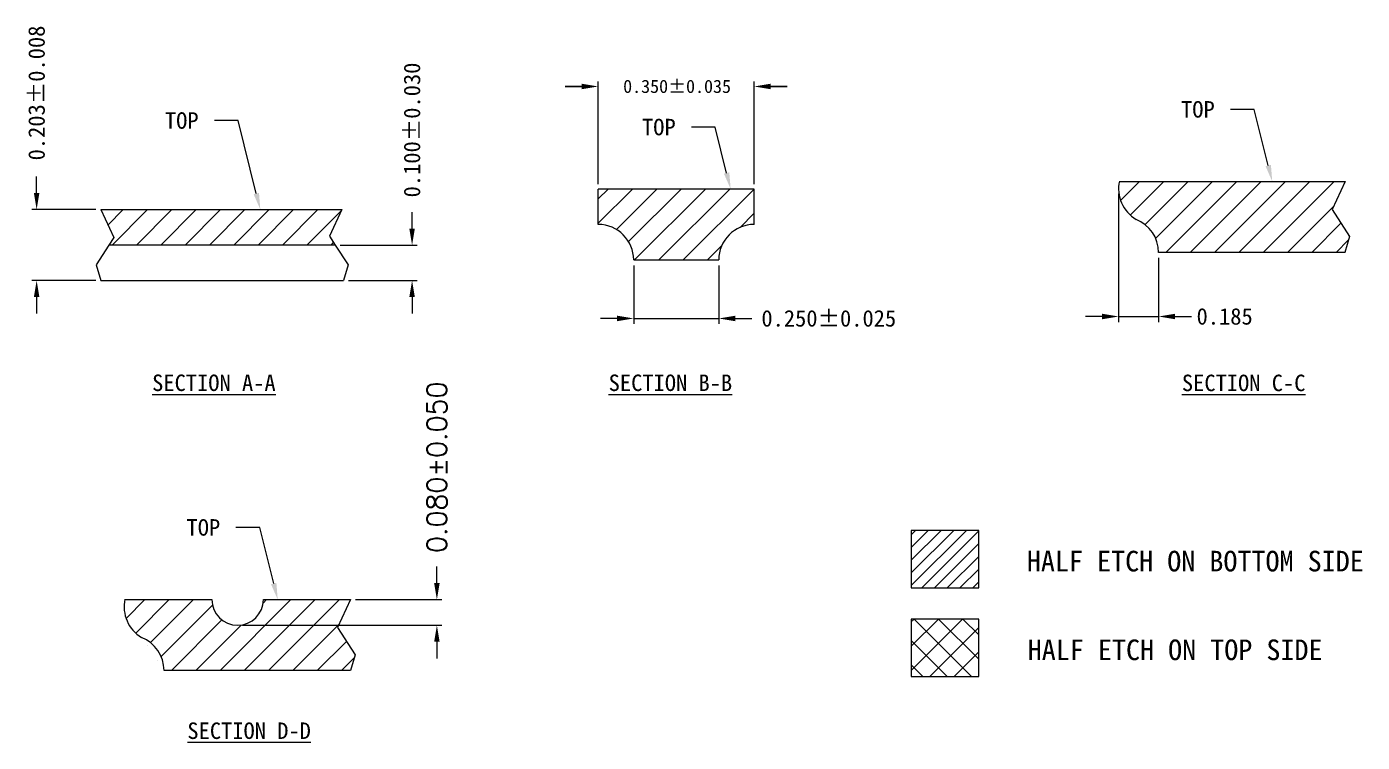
# Model space of a CAD drawing. Extents: x -5.5 to 5.1, y -9.9 to 5.4.
# Drawn here: x -5.04 to 4.67, y -9.94 to -4.74 of the extents above; entities that cross this region are included whole.
import ezdxf
from ezdxf.enums import TextEntityAlignment as Align

# ---------------------------------------------------------------- set-up
doc = ezdxf.new("R2010")
doc.units = 0
doc.header["$LTSCALE"] = 5
doc.header["$MEASUREMENT"] = 0
doc.header["$PDMODE"] = 3
doc.linetypes.add('0', pattern=[0])
doc.layers.get('Defpoints').update_dxf_attribs({"linetype": 'CONTINUOUS'})
doc.layers.add('1', color=7, linetype='CONTINUOUS')
doc.layers.add('标注', color=4, linetype='0')
doc.layers.add('ETCH', color=4, linetype='CONTINUOUS', lineweight=15)
doc.styles.add('SIMPLEX', font='SIMPLEX')
doc.styles.add('宋体', font='SimSun.ttf')
doc.dimstyles.get("Standard").update_dxf_attribs({"dimscale": 0.12, "dimtxt": 1, "dimasz": 1, "dimexe": 0.3, "dimexo": 0.3, "dimgap": 0.3, "dimtad": 0, "dimdec": 3, "dimzin": 0, "dimdsep": 46, "dimtxsty": 'SIMPLEX', "dimcen": 0.5, "dimclrd": 256, "dimclre": 256, "dimclrt": 256, "dimadec": 0, "dimazin": 0, "dimtfac": 1, "dimtdec": 3, "dimtofl": 0, "dimtmove": 0, "dimatfit": 0, "dimfxl": 1, "dimtolj": 1, "dimtzin": 0, "dimlwd": -1, "dimlwe": -1, "dimarcsym": 0})

# ---------------------------------------------------------------- blocks, each defined once
blk = doc.blocks.new('*D29')
at = {"layer": 'Defpoints', "color": 0, "transparency": 16777216}
for p in [(-6624.6898, -1061.8978), (-6624.0617, -1061.8978), (-6625.5099, -1062.0847)]:
    blk.add_point(p, dxfattribs=at)
at = {"layer": '标注', "linetype": 'Continuous', "lineweight": 5, "transparency": 16777216}
for p, q in [((-6624.0617, -1061.7778), (-6624.0617, -1061.6578)), ((-6624.6538, -1061.8978), (-6624.0257, -1061.8978)), ((-6625.4739, -1062.0847), (-6624.0257, -1062.0847)), ((-6624.0617, -1062.2047), (-6624.0617, -1062.3247))]:
    blk.add_line(p, q, dxfattribs=at)
at = {"layer": '标注', "transparency": 16777216}
for points in [[(-6624.0817, -1061.7778), (-6624.0417, -1061.7778), (-6624.0617, -1061.8978)], [(-6624.0417, -1062.2047), (-6624.0817, -1062.2047), (-6624.0617, -1062.0847)]]:
    blk.add_solid(points, dxfattribs=at)
at = {"layer": '标注', "lineweight": 5, "transparency": 16777216, "insert": (-6624.0617, -1060.9361), "char_height": 0.144, "attachment_point": 5, "rotation": 90, "style": 'SIMPLEX'}
blk.add_mtext('\\A1;0.080%%P0.050', dxfattribs=at)
blk = doc.blocks.new('*D34')
at = {"layer": 'Defpoints', "color": 0, "transparency": 16777216}
for p in [(-6621.7559, -1058.1689), (-6622.8892, -1058.9143), (-6621.7559, -1058.9143)]:
    blk.add_point(p, dxfattribs=at)
at = {"layer": '标注', "color": 1, "linetype": 'Continuous', "lineweight": 5, "transparency": 16777216}
for p, q in [((-6622.8892, -1058.8783), (-6622.8892, -1058.1329)), ((-6621.7559, -1058.8783), (-6621.7559, -1058.1329))]:
    blk.add_line(p, q, dxfattribs=at)
at = {"layer": '标注', "color": 1, "linetype": 'Continuous', "transparency": 16777216}
for p, q in [((-6623.0092, -1058.1689), (-6623.1292, -1058.1689)), ((-6621.6359, -1058.1689), (-6621.5159, -1058.1689))]:
    blk.add_line(p, q, dxfattribs=at)
at = {"layer": '标注', "color": 1, "transparency": 16777216}
for points in [[(-6623.0092, -1058.1889), (-6623.0092, -1058.1489), (-6622.8892, -1058.1689)], [(-6621.6359, -1058.1489), (-6621.6359, -1058.1889), (-6621.7559, -1058.1689)]]:
    blk.add_solid(points, dxfattribs=at)
at = {"layer": '标注', "color": 1, "lineweight": 5, "transparency": 16777216, "insert": (-6622.3161, -1058.1689), "char_height": 0.096, "attachment_point": 5, "style": '宋体'}
blk.add_mtext('\\A1;0.350%%p0.035', dxfattribs=at)

msp = doc.modelspace()

# ---------------------------------------------------------------- hatches: boundary and pattern name
at = {"layer": 'ETCH', "lineweight": 5}
h = msp.add_hatch(dxfattribs=at)
h.set_pattern_fill('ANSI31', color=256, style=0)
h.set_pattern_definition([(45, (-0.83127, 0.24973), (-0.0883883, 0.0883883), [])])
h.paths.add_polyline_path([(-0.8856, -5.9195), (-0.8856, -6.1771, -0.414214), (-0.628, -6.4347), (-0.0099, -6.4347, -0.414214), (0.2477, -6.1771), (0.2477, -5.9195)])
h = msp.add_hatch(dxfattribs=at)
h.set_pattern_fill('ANSI31', color=256, style=0)
h.set_pattern_definition([(45, (0.20159, 0.30397), (-0.0883883, 0.0883883), [])])
h.paths.add_polyline_path([(4.542, -5.865), (2.9012, -5.865, 0.314439), (3.0235, -6.1402, -0.308764), (3.1872, -6.3801), (4.5417, -6.3801), (4.5756, -6.2653), (4.4478, -6.0685)])
h = msp.add_hatch(dxfattribs=at)
h.set_pattern_fill('ANSI31', color=256, style=0)
h.set_pattern_definition([(45, (-1.5269, 0.10014), (-0.0883883, 0.0883883), [])])
h.paths.add_polyline_path([(-2.7497, -6.069), (-4.5009, -6.069), (-4.4068, -6.2726), (-4.4418, -6.3266), (-2.7965, -6.3266), (-2.8387, -6.2616)])
h = msp.add_hatch(dxfattribs=at)
h.set_pattern_fill('ANSI31', color=256, scale=0.52272, style=0)
h.set_pattern_definition([(45, (27.758056, 26.25267), (-0.04620236, 0.04620236), [])])
h.paths.add_polyline_path([(1.8799, -8.4008), (1.3897, -8.4008), (1.3897, -8.8173), (1.8799, -8.8173)])
h = msp.add_hatch(dxfattribs=at)
h.set_pattern_fill('ANSI31', color=256, style=0)
h.set_pattern_definition([(45, (-7.02662, -2.7341), (-0.0883883, 0.0883883), [])])
edge = h.paths.add_edge_path()
edge.add_line((-3.6932, -8.903), (-4.327, -8.903))
edge.add_arc((-4.0686, -8.9531), 0.2632, 169.03409, 238.85486)
edge.add_arc((-4.2986, -9.4182), 0.2576, 0, 68.6352, ccw=False)
edge.add_line((-4.041, -9.4182), (-2.6865, -9.4182))
edge.add_line((-2.6865, -9.4182), (-2.6526, -9.3034))
edge.add_line((-2.6526, -9.3034), (-2.7804, -9.1066))
edge.add_line((-2.7804, -9.1066), (-2.6863, -8.903))
edge.add_line((-2.6863, -8.903), (-3.3194, -8.903))
edge.add_arc((-3.5063, -8.903), 0.1869, 180, 360, ccw=False)
h = msp.add_hatch(dxfattribs=at)
h.set_pattern_fill('ANSI37', color=6, style=0)
h.set_pattern_definition([(45, (6740.66855, 955.09574), (-0.0883883476, 0.0883883476), []), (135, (6740.66855, 955.09574), (-0.0883883476, -0.0883883476), [])])
h.paths.add_polyline_path([(1.8799, -9.0454), (1.3897, -9.0454), (1.3897, -9.4619), (1.8799, -9.4619)])

# ---------------------------------------------------------------- linework, layer by layer
at = {"layer": '1', "lineweight": 5}
for p, q in [((-0.8856, -6.1771, -0.0476), (-0.8856, -5.9195, -0.0476)), ((0.2477, -5.9195, -0.0476), (-0.8856, -5.9195, -0.0476)), ((0.2477, -6.1771, -0.0476), (0.2477, -5.9195, -0.0476)), ((2.9018, -5.865, -0.0476), (4.542, -5.865, -0.0476)), ((4.542, -5.865, -0.0476), (4.4478, -6.0685, -0.0476)), ((-4.5009, -6.069, -0.0476), (-2.7497, -6.069, -0.0476)), ((-4.5009, -6.069, -0.0476), (-4.4068, -6.2726, -0.0476)), ((-2.7497, -6.069, -0.0476), (-2.8387, -6.2616, -0.0476)), ((4.4478, -6.0685, -0.0476), (4.5756, -6.2653, -0.0476)), ((-4.4068, -6.2726, -0.0476), (-4.4418, -6.3266, -0.0476)), ((-2.8387, -6.2616, -0.0476), (-2.7965, -6.3266, -0.0476)), ((4.5756, -6.2653, -0.0476), (4.5417, -6.3801, -0.0476)), ((-4.4418, -6.3266, -0.0476), (-4.5345, -6.4694, -0.0476)), ((-2.7965, -6.3266, -0.0476), (-4.4418, -6.3266, -0.0476)), ((-2.7965, -6.3266, -0.0476), (-2.7038, -6.4694, -0.0476)), ((4.542, -6.3801, -0.0476), (3.1872, -6.3801, -0.0476)), ((-4.5345, -6.4694, -0.0476), (-4.5007, -6.5842, -0.0476)), ((-2.7038, -6.4694, -0.0476), (-2.7377, -6.5842, -0.0476)), ((-0.628, -6.4347, -0.0476), (-0.0099, -6.4347, -0.0476)), ((-4.5007, -6.5842, -0.0476), (-2.7375, -6.5842, -0.0476)), ((-4.3264, -8.903, -0.0291), (-3.6932, -8.903, -0.0291)), ((-3.3194, -8.903, -0.0291), (-2.6863, -8.903, -0.0291)), ((-2.6863, -8.903, -0.0291), (-2.7804, -9.1066, -0.0291)), ((-2.7804, -9.1066, -0.0291), (-2.6526, -9.3034, -0.0291)), ((-2.6526, -9.3034, -0.0291), (-2.6865, -9.4182, -0.0291)), ((-2.6863, -9.4182, -0.0291), (-4.041, -9.4182, -0.0291))]:
    msp.add_line(p, q, dxfattribs=at)
at = {"layer": '1', "color": 7, "lineweight": 5}
for p, q in [((1.3897, -8.4008, -0.0291), (1.3897, -8.8173, -0.0291)), ((1.8799, -8.4008, -0.0291), (1.3897, -8.4008, -0.0291)), ((1.8799, -8.8173, -0.0291), (1.8799, -8.4008, -0.0291)), ((1.3897, -8.8173, -0.0291), (1.8799, -8.8173, -0.0291)), ((1.3897, -9.0454, -0.0291), (1.3897, -9.4619, -0.0291)), ((1.8799, -9.0454, -0.0291), (1.3897, -9.0454, -0.0291)), ((1.8799, -9.4619, -0.0291), (1.8799, -9.0454, -0.0291)), ((1.3897, -9.4619, -0.0291), (1.8799, -9.4619, -0.0291))]:
    msp.add_line(p, q, dxfattribs=at)
at = {"layer": '1', "lineweight": 5}
for centre, radius, start, end in [((3.1596, -5.915, -0.0476), 0.2632, 168.33, 238.85486), ((-0.8856, -6.4347, -0.0476), 0.2576, 0, 90), ((0.2477, -6.4347, -0.0476), 0.2576, 90, 180), ((2.9296, -6.3801, -0.0476), 0.2576, 0, 68.6352), ((-4.0686, -8.9531, -0.0291), 0.2632, 168.33, 238.85486), ((-3.5063, -8.903, -0.0291), 0.1869, 180, 0), ((-4.2986, -9.4182, -0.0291), 0.2576, 0, 68.6352)]:
    msp.add_arc(centre, radius, start, end, dxfattribs=at)
at = {"layer": '标注', "lineweight": 5}
for p, q in [((-3.5033, -5.4227, -0.0476), (-3.6756, -5.4227, -0.0476)), ((-3.3705, -5.9526, -0.0476), (-3.5033, -5.4227, -0.0476)), ((3.8821, -5.3414, -0.0476), (3.7098, -5.3414, -0.0476)), ((3.9841, -5.7486, -0.0476), (3.8821, -5.3414, -0.0476)), ((-0.0358, -5.4702, -0.0476), (-0.2081, -5.4702, -0.0476)), ((0.0476, -5.8031, -0.0476), (-0.0358, -5.4702, -0.0476)), ((-4.9671, -5.949, -0.0476), (-4.9671, -5.829, -0.0476)), ((2.8964, -5.955, -0.0476), (2.8964, -6.8858, -0.0476)), ((-4.5369, -6.069, -0.0476), (-5.0031, -6.069, -0.0476)), ((-2.2385, -6.2066, -0.0476), (-2.2385, -6.0866, -0.0476)), ((-2.7605, -6.3266, -0.0476), (-2.2025, -6.3266, -0.0476)), ((-0.628, -6.4747, -0.0476), (-0.628, -6.9001, -0.0476)), ((-0.0099, -6.4747, -0.0476), (-0.0099, -6.9001, -0.0476)), ((3.1872, -6.4201, -0.0476), (3.1872, -6.8858, -0.0476)), ((-4.5367, -6.5842, -0.0476), (-5.0031, -6.5842, -0.0476)), ((-2.7017, -6.5842, -0.0476), (-2.2025, -6.5842, -0.0476)), ((-4.9671, -6.7042, -0.0476), (-4.9671, -6.8242, -0.0476)), ((-2.2385, -6.7042, -0.0476), (-2.2385, -6.8242, -0.0476)), ((-0.748, -6.8601, -0.0476), (-0.868, -6.8601, -0.0476)), ((-0.628, -6.8601, -0.0476), (-0.0099, -6.8601, -0.0476)), ((0.1101, -6.8601, -0.0476), (0.2301, -6.8601, -0.0476)), ((2.7764, -6.8458, -0.0476), (2.6564, -6.8458, -0.0476)), ((2.8964, -6.8458, -0.0476), (3.1872, -6.8458, -0.0476)), ((3.3072, -6.8458, -0.0476), (3.4272, -6.8458, -0.0476)), ((-3.3461, -8.3795, -0.0291), (-3.5185, -8.3795, -0.0291)), ((-3.2441, -8.7866, -0.0291), (-3.3461, -8.3795, -0.0291))]:
    msp.add_line(p, q, dxfattribs=at)
for points in [[(0.067, -5.7982, -0.0476), (0.0768, -5.9195, -0.0476), (0.0282, -5.808, -0.0476)], [(4.0035, -5.7437, -0.0476), (4.0132, -5.865, -0.0476), (3.9647, -5.7534, -0.0476)], [(-4.9871, -5.949, -0.0476), (-4.9471, -5.949, -0.0476), (-4.9671, -6.069, -0.0476)], [(-3.3511, -5.9478, -0.0476), (-3.3414, -6.069, -0.0476), (-3.3899, -5.9575, -0.0476)], [(-2.2585, -6.2066, -0.0476), (-2.2185, -6.2066, -0.0476), (-2.2385, -6.3266, -0.0476)], [(-4.9871, -6.7042, -0.0476), (-4.9471, -6.7042, -0.0476), (-4.9671, -6.5842, -0.0476)], [(-2.2585, -6.7042, -0.0476), (-2.2185, -6.7042, -0.0476), (-2.2385, -6.5842, -0.0476)], [(-0.748, -6.8401, -0.0476), (-0.748, -6.8801, -0.0476), (-0.628, -6.8601, -0.0476)], [(0.1101, -6.8401, -0.0476), (0.1101, -6.8801, -0.0476), (-0.0099, -6.8601, -0.0476)], [(2.7764, -6.8258, -0.0476), (2.7764, -6.8658, -0.0476), (2.8964, -6.8458, -0.0476)], [(3.3072, -6.8258, -0.0476), (3.3072, -6.8658, -0.0476), (3.1872, -6.8458, -0.0476)], [(-3.2247, -8.7818, -0.0291), (-3.215, -8.903, -0.0291), (-3.2635, -8.7915, -0.0291)]]:
    msp.add_solid(points, dxfattribs=at)

# ---------------------------------------------------------------- texts
at = {"layer": '标注', "lineweight": 5, "style": '宋体'}
for s, p in [('HALF ETCH ON BOTTOM SIDE', (4.6786, -8.6235, -0.0701)), ('HALF ETCH ON TOP SIDE', (4.3788, -9.2681, -0.0701))]:
    msp.add_text(s, height=0.15, dxfattribs=at).set_placement(p, align=Align.MIDDLE_RIGHT)
at = {"layer": '标注', "lineweight": 5, "char_height": 0.12, "attachment_point": 5, "rotation": 90, "style": '宋体'}
for s, insert in [('\\A1;0.203±0.008', (-4.9671, -5.2216, -0.0476)), ('0.100±0.030', (-2.2385, -5.4906, -0.0476))]:
    msp.add_mtext(s, dxfattribs=dict(at, insert=insert))
at = {"layer": '标注', "lineweight": 5, "char_height": 0.12, "attachment_point": 5, "style": '宋体'}
for s, insert in [('TOP', (3.4728, -5.3414, -0.0476)), ('TOP', (-3.9125, -5.4227, -0.0476)), ('TOP', (-0.445, -5.4702, -0.0476)), ('\\A1;0.250±0.025', (0.7901, -6.8601, -0.0476)), ('\\A1;0.185', (3.6672, -6.8458, -0.0476)), ('{\\LSECTION A-A}', (-3.6789, -7.3285, -0.0476)), ('{\\LSECTION B-B}', (-0.3609, -7.3285, -0.0476)), ('{\\LSECTION C-C}', (3.8054, -7.3293, -0.0476)), ('TOP', (-3.7554, -8.3795, -0.0291)), ('{\\LSECTION D-D}', (-3.4228, -9.8569, -0.0291))]:
    msp.add_mtext(s, dxfattribs=dict(at, insert=insert))

# ---------------------------------------------------------------- dimensions: what is measured, and where the dimension line sits
at = {"layer": '标注', "color": 1, "lineweight": 5}
dim = msp.add_linear_dim(base=(0.2477, -5.1742), p1=(-0.8856, -5.9195, -0.0476), p2=(0.2477, -5.9195, -0.0476), dimstyle='Standard', override={"dimtxt": 0.8, "dimlfac": 0.309, "dimpost": '', "dimtxsty": '宋体', "dimclrd": 1, "dimclre": 1, "dimclrt": 1, "dimtol": 1, "dimtp": 0.035, "dimtm": 0.035, "dimtfillclr": 256, "dimlwe": 5, "dimarcsym": 2}, dxfattribs=at)
dim.commit()
dim.dimension.update_dxf_attribs({"geometry": '*D34', "text_midpoint": (-0.3125, -5.1742), "dimtype": 128, "insert": (6622.0036, 1052.9948)})
at = {"layer": '标注', "lineweight": 5}
dim = msp.add_linear_dim(base=(-2.0581, -8.903, -0.0291), p1=(-3.5063, -9.09, -0.0291), p2=(-2.6863, -8.903, -0.0291), angle=90, text='0.080%%P0.050', dimstyle='Standard', override={"dimtxt": 1.2, "dimtxsty": 'SIMPLEX', "dimtfillclr": 256, "dimlwd": 5, "dimlwe": 5, "dimarcsym": 2}, dxfattribs=at)
dim.commit()
dim.dimension.update_dxf_attribs({"geometry": '*D29', "text_midpoint": (-2.0581, -7.9413, -0.0291), "insert": (6622.0036, 1052.9948, -0.0291)})

doc.saveas('drawing.dxf')
